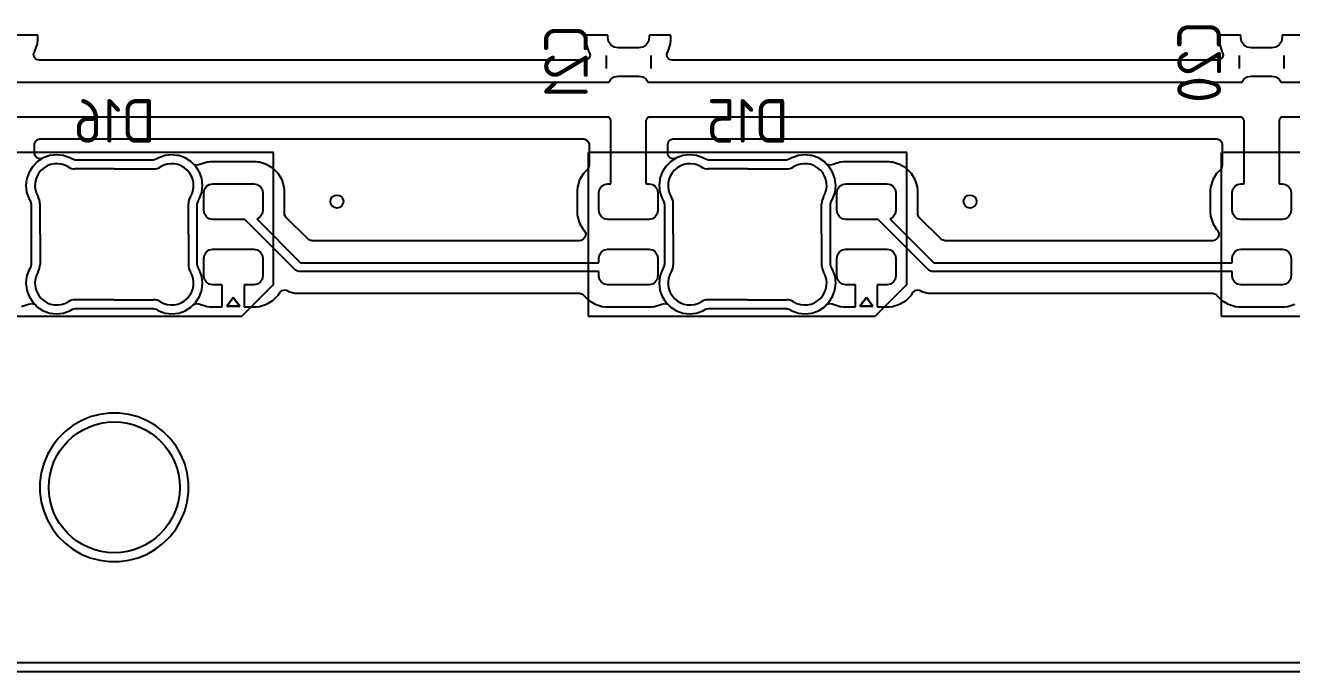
# Model space of a CAD drawing. Header units: millimetres. Extents: x 45 to 545, y -265 to -129.
# Drawn here: x 292.96 to 321.96, y -265.47 to -250.66 of the extents above; entities that cross this region are included whole.
import ezdxf
from ezdxf.enums import TextEntityAlignment as Align

# ---------------------------------------------------------------- set-up
doc = ezdxf.new("R2010")
doc.units = ezdxf.units.MM
for name, color, linetype, true_color in [('B.Cu', 151, 'CONTINUOUS', 0x6fccdb), ('B.Silkscreen', 203, 'CONTINUOUS', 0x8864cb), ('Edge.Cuts', 111, 'CONTINUOUS', 0x81ffbe), ('F.Cu', 241, 'CONTINUOUS', 0xe27299)]:
    doc.layers.add(name, color=color, linetype=linetype, true_color=true_color)
doc.styles.add('KICAD', font='isocp.shx')

msp = doc.modelspace()

# ---------------------------------------------------------------- linework, layer by layer
at = {"layer": 'B.Cu', "linetype": 'CONTINUOUS'}
for p, q in [((293.25, -250.8875), (292.75, -250.8875)), ((293.185453, -251.2513), (293.23968, -251.087652)), ((293.23968, -251.087652), (293.249999, -250.986654)), ((293.249999, -250.986654), (293.25, -250.986641)), ((293.25, -250.986641), (293.25, -250.8875)), ((306.3, -250.8875), (305.800001, -250.8875)), ((305.800001, -250.8875), (305.800001, -250.986654)), ((305.800001, -250.986654), (305.810319, -251.087652)), ((305.810319, -251.087652), (305.864546, -251.2513)), ((306.3, -250.9375), (306.3, -250.8875)), ((306.318079, -251.028387), (306.3, -250.9375)), ((306.369562, -251.105438), (306.318079, -251.028387)), ((306.446613, -251.156921), (306.369562, -251.105438)), ((307.180438, -251.105438), (307.103387, -251.156921)), ((307.231921, -251.028387), (307.180438, -251.105438)), ((307.25, -250.9375), (307.231921, -251.028387)), ((307.75, -250.8875), (307.25, -250.8875)), ((307.25, -250.8875), (307.25, -250.9375)), ((307.685453, -251.2513), (307.73968, -251.087652)), ((307.73968, -251.087652), (307.749999, -250.986654)), ((307.749999, -250.986654), (307.75, -250.986641)), ((307.75, -250.986641), (307.75, -250.8875)), ((320.8, -250.8875), (320.300001, -250.8875)), ((320.300001, -250.8875), (320.300001, -250.986654)), ((320.300001, -250.986654), (320.310319, -251.087652)), ((320.310319, -251.087652), (320.364546, -251.2513)), ((320.8, -250.9375), (320.8, -250.8875)), ((320.818079, -251.028387), (320.8, -250.9375)), ((320.869562, -251.105438), (320.818079, -251.028387)), ((320.946613, -251.156921), (320.869562, -251.105438)), ((321.680438, -251.105438), (321.603387, -251.156921)), ((321.731921, -251.028387), (321.680438, -251.105438)), ((321.75, -250.9375), (321.731921, -251.028387)), ((322.25, -250.8875), (321.75, -250.8875)), ((321.75, -250.8875), (321.75, -250.9375)), ((293.15493, -251.320353), (293.17213, -251.272902)), ((293.164874, -251.389511), (293.15493, -251.320353)), ((293.210629, -251.442315), (293.164874, -251.389511)), ((293.17213, -251.272902), (293.18545, -251.251307)), ((293.18545, -251.251307), (293.185453, -251.2513)), ((305.875389, -251.406958), (305.821748, -251.451728)), ((305.864546, -251.2513), (305.864549, -251.251307)), ((305.864549, -251.251307), (305.87787, -251.272902)), ((305.896311, -251.340294), (305.875389, -251.406958)), ((305.87787, -251.272902), (305.896311, -251.340294)), ((306.5375, -251.175), (306.446613, -251.156921)), ((307.0125, -251.175), (306.5375, -251.175)), ((307.103387, -251.156921), (307.0125, -251.175)), ((307.65493, -251.320353), (307.67213, -251.272902)), ((307.664874, -251.389511), (307.65493, -251.320353)), ((307.710629, -251.442315), (307.664874, -251.389511)), ((307.67213, -251.272902), (307.68545, -251.251307)), ((307.68545, -251.251307), (307.685453, -251.2513)), ((320.375389, -251.406958), (320.321748, -251.451728)), ((320.364546, -251.2513), (320.364549, -251.251307)), ((320.364549, -251.251307), (320.37787, -251.272902)), ((320.396311, -251.340294), (320.375389, -251.406958)), ((320.37787, -251.272902), (320.396311, -251.340294)), ((321.0375, -251.175), (320.946613, -251.156921)), ((321.5125, -251.175), (321.0375, -251.175)), ((321.603387, -251.156921), (321.5125, -251.175)), ((293.277668, -251.462), (293.210629, -251.442315)), ((305.772332, -251.462), (293.277668, -251.462)), ((305.821748, -251.451728), (305.772332, -251.462)), ((307.777668, -251.462), (307.710629, -251.442315)), ((320.272332, -251.462), (307.777668, -251.462)), ((320.321748, -251.451728), (320.272332, -251.462)), ((292.725832, -251.9625), (306.324168, -251.9625)), ((306.324168, -251.9625), (306.369562, -251.894562)), ((306.369562, -251.894562), (306.446613, -251.843079)), ((306.446613, -251.843079), (306.5375, -251.825)), ((306.5375, -251.825), (307.0125, -251.825)), ((307.0125, -251.825), (307.103387, -251.843079)), ((307.103387, -251.843079), (307.180438, -251.894562)), ((307.180438, -251.894562), (307.225832, -251.9625)), ((307.225832, -251.9625), (320.824168, -251.9625)), ((320.824168, -251.9625), (320.869562, -251.894562)), ((320.869562, -251.894562), (320.946613, -251.843079)), ((320.946613, -251.843079), (321.0375, -251.825)), ((321.0375, -251.825), (321.5125, -251.825)), ((321.5125, -251.825), (321.603387, -251.843079)), ((321.603387, -251.843079), (321.680438, -251.894562)), ((321.680438, -251.894562), (321.725832, -251.9625)), ((321.725832, -251.9625), (335.324168, -251.9625)), ((306.324168, -252.7625), (292.725832, -252.7625)), ((306.369562, -252.830438), (306.324168, -252.7625)), ((306.375, -252.834071), (306.369562, -252.830438)), ((306.375, -254.29), (306.375, -252.834071)), ((307.180438, -252.830438), (307.175, -252.834071)), ((307.175, -252.834071), (307.175, -254.29)), ((307.225832, -252.7625), (307.180438, -252.830438)), ((320.824168, -252.7625), (307.225832, -252.7625)), ((320.869562, -252.830438), (320.824168, -252.7625)), ((320.875, -252.834071), (320.869562, -252.830438)), ((320.875, -254.29), (320.875, -252.834071)), ((321.680438, -252.830438), (321.675, -252.834071)), ((321.675, -252.834071), (321.675, -254.29)), ((321.725832, -252.7625), (321.680438, -252.830438)), ((335.324168, -252.7625), (321.725832, -252.7625)), ((293.1755, -253.387), (293.195185, -253.319961)), ((293.1755, -253.599687), (293.1755, -253.387)), ((293.195185, -253.319961), (293.247989, -253.274206)), ((293.247989, -253.274206), (293.2995, -253.263)), ((293.2995, -253.263), (305.7505, -253.263)), ((305.7505, -253.263), (305.817539, -253.282685)), ((305.817539, -253.282685), (305.863294, -253.335489)), ((305.863294, -253.335489), (305.8745, -253.387)), ((305.8745, -253.387), (305.8745, -253.876409)), ((307.6755, -253.387), (307.695185, -253.319961)), ((307.6755, -253.599687), (307.6755, -253.387)), ((307.695185, -253.319961), (307.747989, -253.274206)), ((307.747989, -253.274206), (307.7995, -253.263)), ((307.7995, -253.263), (320.2505, -253.263)), ((320.2505, -253.263), (320.317539, -253.282685)), ((320.317539, -253.282685), (320.363294, -253.335489)), ((320.363294, -253.335489), (320.3745, -253.387)), ((320.3745, -253.387), (320.3745, -253.876409)), ((293.186295, -253.65029), (293.1755, -253.599687)), ((293.231624, -253.70346), (293.186295, -253.65029)), ((293.298503, -253.723683), (293.231624, -253.70346)), ((293.365699, -253.704538), (293.298503, -253.723683)), ((293.374926, -253.698712), (293.365699, -253.704538)), ((293.522267, -253.64644), (293.374926, -253.698712)), ((293.522268, -253.64644), (293.522267, -253.64644)), ((293.677509, -253.627929), (293.522268, -253.64644)), ((293.67751, -253.627929), (293.677509, -253.627929)), ((293.677511, -253.627929), (293.67751, -253.627929)), ((293.833011, -253.644089), (293.677511, -253.627929)), ((293.833014, -253.64409), (293.833011, -253.644089)), ((293.981128, -253.694129), (293.833014, -253.64409)), ((294.041831, -253.731271), (293.981128, -253.694129)), ((294.106549, -253.7495), (294.041831, -253.731271)), ((295.893451, -253.7495), (294.106549, -253.7495)), ((295.958169, -253.731271), (295.893451, -253.7495)), ((296.01887, -253.694129), (295.958169, -253.731271)), ((296.018871, -253.694129), (296.01887, -253.694129)), ((296.166986, -253.644091), (296.018871, -253.694129)), ((296.322487, -253.627931), (296.166986, -253.644091)), ((296.322488, -253.627931), (296.322487, -253.627931)), ((296.322491, -253.627931), (296.322488, -253.627931)), ((296.425984, -253.640271), (296.322491, -253.627931)), ((296.477733, -253.646442), (296.425984, -253.640271)), ((296.625074, -253.698716), (296.477731, -253.646442)), ((296.477731, -253.646442), (296.477733, -253.646442)), ((296.757274, -253.782182), (296.625074, -253.698716)), ((307.686295, -253.65029), (307.6755, -253.599687)), ((307.731624, -253.70346), (307.686295, -253.65029)), ((307.798503, -253.723683), (307.731624, -253.70346)), ((307.865699, -253.704538), (307.798503, -253.723683)), ((307.874926, -253.698712), (307.865699, -253.704538)), ((308.022267, -253.64644), (307.874926, -253.698712)), ((308.022268, -253.64644), (308.022267, -253.64644)), ((308.177509, -253.627929), (308.022268, -253.64644)), ((308.17751, -253.627929), (308.177509, -253.627929)), ((308.177511, -253.627929), (308.17751, -253.627929)), ((308.333011, -253.644089), (308.177511, -253.627929)), ((308.333014, -253.64409), (308.333011, -253.644089)), ((308.481128, -253.694129), (308.333014, -253.64409)), ((308.541831, -253.731271), (308.481128, -253.694129)), ((308.606549, -253.7495), (308.541831, -253.731271)), ((310.393451, -253.7495), (308.606549, -253.7495)), ((310.458169, -253.731271), (310.393451, -253.7495)), ((310.51887, -253.694129), (310.458169, -253.731271)), ((310.518871, -253.694129), (310.51887, -253.694129)), ((310.666986, -253.644091), (310.518871, -253.694129)), ((310.822487, -253.627931), (310.666986, -253.644091)), ((310.822488, -253.627931), (310.822487, -253.627931)), ((310.822491, -253.627931), (310.822488, -253.627931)), ((310.925984, -253.640271), (310.822491, -253.627931)), ((310.977733, -253.646442), (310.925984, -253.640271)), ((311.125074, -253.698716), (310.977731, -253.646442)), ((310.977731, -253.646442), (310.977733, -253.646442)), ((311.257274, -253.782182), (311.125074, -253.698716)), ((296.806565, -253.831473), (296.757274, -253.782182)), ((296.824361, -253.846223), (296.806565, -253.831473)), ((296.890834, -253.867745), (296.824361, -253.846223)), ((296.95839, -253.849913), (296.890834, -253.867745)), ((296.963327, -253.846928), (296.95839, -253.849913)), ((296.963329, -253.846927), (296.963327, -253.846928)), ((297.126894, -253.795959), (296.963329, -253.846927)), ((297.155327, -253.793375), (297.126894, -253.795959)), ((297.197974, -253.7895), (297.155327, -253.793375)), ((298.252026, -253.7895), (297.197974, -253.7895)), ((298.294672, -253.793375), (298.252026, -253.7895)), ((298.323106, -253.795959), (298.294672, -253.793375)), ((298.48667, -253.846927), (298.323104, -253.795959)), ((298.323104, -253.795959), (298.323106, -253.795959)), ((298.486671, -253.846928), (298.486669, -253.846927)), ((298.486669, -253.846927), (298.48667, -253.846927)), ((298.486673, -253.846929), (298.486671, -253.846928)), ((298.633291, -253.935563), (298.486673, -253.846929)), ((298.633294, -253.935565), (298.633291, -253.935563)), ((298.754434, -254.056705), (298.633294, -253.935565)), ((305.838181, -253.96409), (305.745566, -254.056704)), ((305.854815, -253.943448), (305.838181, -253.96409)), ((305.8745, -253.876409), (305.854815, -253.943448)), ((311.306565, -253.831473), (311.257274, -253.782182)), ((311.324361, -253.846223), (311.306565, -253.831473)), ((311.390834, -253.867745), (311.324361, -253.846223)), ((311.45839, -253.849913), (311.390834, -253.867745)), ((311.463327, -253.846928), (311.45839, -253.849913)), ((311.463329, -253.846927), (311.463327, -253.846928)), ((311.626894, -253.795959), (311.463329, -253.846927)), ((311.655327, -253.793375), (311.626894, -253.795959)), ((311.697974, -253.7895), (311.655327, -253.793375)), ((312.752026, -253.7895), (311.697974, -253.7895)), ((312.794672, -253.793375), (312.752026, -253.7895)), ((312.823106, -253.795959), (312.794672, -253.793375)), ((312.98667, -253.846927), (312.823104, -253.795959)), ((312.823104, -253.795959), (312.823106, -253.795959)), ((312.986671, -253.846928), (312.986669, -253.846927)), ((312.986669, -253.846927), (312.98667, -253.846927)), ((312.986673, -253.846929), (312.986671, -253.846928)), ((313.133291, -253.935563), (312.986673, -253.846929)), ((313.133294, -253.935565), (313.133291, -253.935563)), ((313.254434, -254.056705), (313.133294, -253.935565)), ((320.338181, -253.96409), (320.245566, -254.056704)), ((320.354815, -253.943448), (320.338181, -253.96409)), ((320.3745, -253.876409), (320.354815, -253.943448)), ((297.110043, -254.350043), (297.17655, -254.305605)), ((297.17655, -254.305605), (297.255, -254.29)), ((297.255, -254.29), (298.195, -254.29)), ((298.195, -254.29), (298.27345, -254.305605)), ((298.27345, -254.305605), (298.339957, -254.350043)), ((298.754435, -254.056707), (298.754434, -254.056705)), ((298.754437, -254.056709), (298.754435, -254.056707)), ((298.842281, -254.20202), (298.754437, -254.056709)), ((298.843072, -254.203329), (298.842281, -254.20202)), ((298.868556, -254.285111), (298.843072, -254.203329)), ((298.894041, -254.366896), (298.868556, -254.285111)), ((305.656927, -254.203329), (305.605959, -254.366894)), ((305.745565, -254.056705), (305.656927, -254.203329)), ((305.745566, -254.056704), (305.745565, -254.056705)), ((306.160043, -254.350043), (306.22655, -254.305605)), ((306.22655, -254.305605), (306.305, -254.29)), ((306.305, -254.29), (306.375, -254.29)), ((307.175, -254.29), (307.245, -254.29)), ((307.245, -254.29), (307.32345, -254.305605)), ((307.32345, -254.305605), (307.389957, -254.350043)), ((311.610043, -254.350043), (311.67655, -254.305605)), ((311.67655, -254.305605), (311.755, -254.29)), ((311.755, -254.29), (312.695, -254.29)), ((312.695, -254.29), (312.77345, -254.305605)), ((312.77345, -254.305605), (312.839957, -254.350043)), ((313.254435, -254.056707), (313.254434, -254.056705)), ((313.254437, -254.056709), (313.254435, -254.056707)), ((313.342281, -254.20202), (313.254437, -254.056709)), ((313.343072, -254.203329), (313.342281, -254.20202)), ((313.368556, -254.285111), (313.343072, -254.203329)), ((313.394041, -254.366896), (313.368556, -254.285111)), ((320.156927, -254.203329), (320.105959, -254.366894)), ((320.245565, -254.056705), (320.156927, -254.203329)), ((320.245566, -254.056704), (320.245565, -254.056705)), ((320.660043, -254.350043), (320.72655, -254.305605)), ((320.72655, -254.305605), (320.805, -254.29)), ((320.805, -254.29), (320.875, -254.29)), ((321.675, -254.29), (321.745, -254.29)), ((321.745, -254.29), (321.82345, -254.305605)), ((321.82345, -254.305605), (321.889957, -254.350043)), ((297.05, -254.495), (297.065605, -254.41655)), ((297.05, -254.905), (297.05, -254.495)), ((297.065605, -254.41655), (297.110043, -254.350043)), ((298.339957, -254.350043), (298.384395, -254.41655)), ((298.384395, -254.41655), (298.4, -254.495)), ((298.4, -254.495), (298.4, -254.905)), ((298.9005, -254.437974), (298.894041, -254.366896)), ((298.9005, -254.962026), (298.9005, -254.437974)), ((305.605959, -254.366896), (305.5995, -254.437974)), ((305.5995, -254.437974), (305.5995, -254.962026)), ((305.605959, -254.366894), (305.605959, -254.366896)), ((306.1, -254.495), (306.115605, -254.41655)), ((306.1, -254.905), (306.1, -254.495)), ((306.115605, -254.41655), (306.160043, -254.350043)), ((307.389957, -254.350043), (307.434395, -254.41655)), ((307.434395, -254.41655), (307.45, -254.495)), ((307.45, -254.495), (307.45, -254.905)), ((311.55, -254.495), (311.565605, -254.41655)), ((311.55, -254.905), (311.55, -254.495)), ((311.565605, -254.41655), (311.610043, -254.350043)), ((312.839957, -254.350043), (312.884395, -254.41655)), ((312.884395, -254.41655), (312.9, -254.495)), ((312.9, -254.495), (312.9, -254.905)), ((313.4005, -254.437974), (313.394041, -254.366896)), ((313.4005, -254.962026), (313.4005, -254.437974)), ((320.105959, -254.366896), (320.0995, -254.437974)), ((320.0995, -254.437974), (320.0995, -254.962026)), ((320.105959, -254.366894), (320.105959, -254.366896)), ((320.6, -254.495), (320.615605, -254.41655)), ((320.6, -254.905), (320.6, -254.495)), ((320.615605, -254.41655), (320.660043, -254.350043)), ((321.889957, -254.350043), (321.934395, -254.41655)), ((321.934395, -254.41655), (321.95, -254.495)), ((321.95, -254.495), (321.95, -254.905)), ((297.065605, -254.98345), (297.05, -254.905)), ((298.4, -254.905), (298.384395, -254.98345)), ((306.115605, -254.98345), (306.1, -254.905)), ((307.45, -254.905), (307.434395, -254.98345)), ((311.565605, -254.98345), (311.55, -254.905)), ((312.9, -254.905), (312.884395, -254.98345)), ((320.615605, -254.98345), (320.6, -254.905)), ((321.95, -254.905), (321.934395, -254.98345)), ((297.110043, -255.049957), (297.065605, -254.98345)), ((297.17655, -255.094395), (297.110043, -255.049957)), ((297.255, -255.11), (297.17655, -255.094395)), ((297.993578, -255.11), (297.255, -255.11)), ((299.154289, -256.27071), (297.993578, -255.11)), ((298.27345, -255.094395), (298.262912, -255.096491)), ((298.262912, -255.096491), (299.266421, -256.1)), ((298.339957, -255.049957), (298.27345, -255.094395)), ((298.384395, -254.98345), (298.339957, -255.049957)), ((298.900373, -254.964825), (298.900432, -254.96351)), ((298.9005, -254.96483), (298.900373, -254.964825)), ((298.900405, -254.963067), (298.9005, -254.962026)), ((298.900432, -254.96351), (298.900405, -254.963067)), ((298.9005, -254.964836), (298.9005, -254.96483)), ((298.900515, -254.964836), (298.9005, -254.964836)), ((298.902729, -255.000656), (298.900515, -254.964836)), ((298.936214, -255.061979), (298.902729, -255.000656)), ((299.437416, -255.563181), (298.936214, -255.061979)), ((305.5995, -254.962026), (305.60301, -255.000656)), ((305.60301, -255.000656), (305.605959, -255.033105)), ((305.605959, -255.033105), (305.656927, -255.19667)), ((305.656927, -255.19667), (305.656929, -255.196673)), ((305.656929, -255.196673), (305.742355, -255.337985)), ((306.160043, -255.049957), (306.115605, -254.98345)), ((306.22655, -255.094395), (306.160043, -255.049957)), ((306.305, -255.11), (306.22655, -255.094395)), ((307.245, -255.11), (306.305, -255.11)), ((307.32345, -255.094395), (307.245, -255.11)), ((307.389957, -255.049957), (307.32345, -255.094395)), ((307.434395, -254.98345), (307.389957, -255.049957)), ((311.610043, -255.049957), (311.565605, -254.98345)), ((311.67655, -255.094395), (311.610043, -255.049957)), ((311.755, -255.11), (311.67655, -255.094395)), ((312.493578, -255.11), (311.755, -255.11)), ((313.654289, -256.27071), (312.493578, -255.11)), ((312.77345, -255.094395), (312.762912, -255.096491)), ((312.762912, -255.096491), (313.766421, -256.1)), ((312.839957, -255.049957), (312.77345, -255.094395)), ((312.884395, -254.98345), (312.839957, -255.049957)), ((313.400373, -254.964825), (313.400432, -254.96351)), ((313.4005, -254.96483), (313.400373, -254.964825)), ((313.400405, -254.963067), (313.4005, -254.962026)), ((313.400432, -254.96351), (313.400405, -254.963067)), ((313.4005, -254.964836), (313.4005, -254.96483)), ((313.400515, -254.964836), (313.4005, -254.964836)), ((313.402729, -255.000656), (313.400515, -254.964836)), ((313.436214, -255.061979), (313.402729, -255.000656)), ((313.937416, -255.563181), (313.436214, -255.061979)), ((320.0995, -254.962026), (320.10301, -255.000656)), ((320.10301, -255.000656), (320.105959, -255.033105)), ((320.105959, -255.033105), (320.156927, -255.19667)), ((320.156927, -255.19667), (320.156929, -255.196673)), ((320.156929, -255.196673), (320.242355, -255.337985)), ((320.660043, -255.049957), (320.615605, -254.98345)), ((320.72655, -255.094395), (320.660043, -255.049957)), ((320.805, -255.11), (320.72655, -255.094395)), ((321.745, -255.11), (320.805, -255.11)), ((321.82345, -255.094395), (321.745, -255.11)), ((321.889957, -255.049957), (321.82345, -255.094395)), ((321.934395, -254.98345), (321.889957, -255.049957)), ((305.742355, -255.337985), (305.745565, -255.343294)), ((305.745565, -255.343294), (305.76459, -255.362319)), ((305.76459, -255.362319), (305.798075, -255.423642)), ((305.798075, -255.423642), (305.793091, -255.493334)), ((320.242355, -255.337985), (320.245565, -255.343294)), ((320.245565, -255.343294), (320.26459, -255.362319)), ((320.26459, -255.362319), (320.298075, -255.423642)), ((320.298075, -255.423642), (320.293091, -255.493334)), ((299.458058, -255.579815), (299.437416, -255.563181)), ((299.525097, -255.5995), (299.458058, -255.579815)), ((305.651663, -255.5995), (299.525097, -255.5995)), ((305.692438, -255.592604), (305.651663, -255.5995)), ((305.738164, -255.559914), (305.692438, -255.592604)), ((305.740261, -255.562011), (305.738164, -255.559914)), ((305.764592, -255.537679), (305.740261, -255.562011)), ((305.793091, -255.493334), (305.764592, -255.537679)), ((313.958058, -255.579815), (313.937416, -255.563181)), ((314.025097, -255.5995), (313.958058, -255.579815)), ((320.151663, -255.5995), (314.025097, -255.5995)), ((320.192438, -255.592604), (320.151663, -255.5995)), ((320.238164, -255.559914), (320.192438, -255.592604)), ((320.240261, -255.562011), (320.238164, -255.559914)), ((320.264592, -255.537679), (320.240261, -255.562011)), ((320.293091, -255.493334), (320.264592, -255.537679)), ((297.05, -255.995), (297.065605, -255.91655)), ((297.05, -256.405), (297.05, -255.995)), ((297.065605, -255.91655), (297.110043, -255.850043)), ((297.110043, -255.850043), (297.17655, -255.805605)), ((297.17655, -255.805605), (297.255, -255.79)), ((297.255, -255.79), (298.195, -255.79)), ((298.195, -255.79), (298.27345, -255.805605)), ((298.27345, -255.805605), (298.339957, -255.850043)), ((298.339957, -255.850043), (298.384395, -255.91655)), ((298.384395, -255.91655), (298.4, -255.995)), ((298.4, -255.995), (298.4, -256.405)), ((306.1, -255.995), (306.115605, -255.91655)), ((306.1, -256.1), (306.1, -255.995)), ((306.115605, -255.91655), (306.160043, -255.850043)), ((306.160043, -255.850043), (306.22655, -255.805605)), ((306.22655, -255.805605), (306.305, -255.79)), ((306.305, -255.79), (307.245, -255.79)), ((307.245, -255.79), (307.32345, -255.805605)), ((307.32345, -255.805605), (307.389957, -255.850043)), ((307.389957, -255.850043), (307.434395, -255.91655)), ((307.434395, -255.91655), (307.45, -255.995)), ((307.45, -255.995), (307.45, -256.405)), ((311.55, -255.995), (311.565605, -255.91655)), ((311.55, -256.405), (311.55, -255.995)), ((311.565605, -255.91655), (311.610043, -255.850043)), ((311.610043, -255.850043), (311.67655, -255.805605)), ((311.67655, -255.805605), (311.755, -255.79)), ((311.755, -255.79), (312.695, -255.79)), ((312.695, -255.79), (312.77345, -255.805605)), ((312.77345, -255.805605), (312.839957, -255.850043)), ((312.839957, -255.850043), (312.884395, -255.91655)), ((312.884395, -255.91655), (312.9, -255.995)), ((312.9, -255.995), (312.9, -256.405)), ((320.6, -255.995), (320.615605, -255.91655)), ((320.6, -256.1), (320.6, -255.995)), ((320.615605, -255.91655), (320.660043, -255.850043)), ((320.660043, -255.850043), (320.72655, -255.805605)), ((320.72655, -255.805605), (320.805, -255.79)), ((320.805, -255.79), (321.745, -255.79)), ((321.745, -255.79), (321.82345, -255.805605)), ((321.82345, -255.805605), (321.889957, -255.850043)), ((321.889957, -255.850043), (321.934395, -255.91655)), ((321.934395, -255.91655), (321.95, -255.995)), ((321.95, -255.995), (321.95, -256.405)), ((299.169442, -256.283147), (299.154289, -256.27071)), ((299.18, -256.28752), (299.169442, -256.283147)), ((299.205491, -256.298079), (299.18, -256.28752)), ((299.225, -256.3), (299.205491, -256.298079)), ((306.1, -256.3), (299.225, -256.3)), ((299.266421, -256.1), (306.1, -256.1)), ((306.1, -256.405), (306.1, -256.3)), ((313.669442, -256.283147), (313.654289, -256.27071)), ((313.68, -256.28752), (313.669442, -256.283147)), ((313.705491, -256.298079), (313.68, -256.28752)), ((313.725, -256.3), (313.705491, -256.298079)), ((320.6, -256.3), (313.725, -256.3)), ((313.766421, -256.1), (320.6, -256.1)), ((320.6, -256.405), (320.6, -256.3)), ((297.065605, -256.48345), (297.05, -256.405)), ((297.110043, -256.549957), (297.065605, -256.48345)), ((297.17655, -256.594395), (297.110043, -256.549957)), ((297.255, -256.61), (297.17655, -256.594395)), ((297.475, -256.61), (297.255, -256.61)), ((297.475, -257.11), (297.475, -256.61)), ((298.195, -256.61), (297.975, -256.61)), ((297.975, -256.61), (297.975, -257.11)), ((298.27345, -256.594395), (298.195, -256.61)), ((298.339957, -256.549957), (298.27345, -256.594395)), ((298.384395, -256.48345), (298.339957, -256.549957)), ((298.4, -256.405), (298.384395, -256.48345)), ((306.115605, -256.48345), (306.1, -256.405)), ((306.160043, -256.549957), (306.115605, -256.48345)), ((306.22655, -256.594395), (306.160043, -256.549957)), ((306.305, -256.61), (306.22655, -256.594395)), ((307.245, -256.61), (306.305, -256.61)), ((307.32345, -256.594395), (307.245, -256.61)), ((307.389957, -256.549957), (307.32345, -256.594395)), ((307.434395, -256.48345), (307.389957, -256.549957)), ((307.45, -256.405), (307.434395, -256.48345)), ((311.565605, -256.48345), (311.55, -256.405)), ((311.610043, -256.549957), (311.565605, -256.48345)), ((311.67655, -256.594395), (311.610043, -256.549957)), ((311.755, -256.61), (311.67655, -256.594395)), ((311.975, -256.61), (311.755, -256.61)), ((311.975, -257.11), (311.975, -256.61)), ((312.695, -256.61), (312.475, -256.61)), ((312.475, -256.61), (312.475, -257.11)), ((312.77345, -256.594395), (312.695, -256.61)), ((312.839957, -256.549957), (312.77345, -256.594395)), ((312.884395, -256.48345), (312.839957, -256.549957)), ((312.9, -256.405), (312.884395, -256.48345)), ((320.615605, -256.48345), (320.6, -256.405)), ((320.660043, -256.549957), (320.615605, -256.48345)), ((320.72655, -256.594395), (320.660043, -256.549957)), ((320.805, -256.61), (320.72655, -256.594395)), ((321.745, -256.61), (320.805, -256.61)), ((321.82345, -256.594395), (321.745, -256.61)), ((321.889957, -256.549957), (321.82345, -256.594395)), ((321.934395, -256.48345), (321.889957, -256.549957)), ((321.95, -256.405), (321.934395, -256.48345)), ((298.632983, -256.964037), (298.754037, -256.842983)), ((298.754037, -256.842983), (298.790423, -256.782794)), ((298.790423, -256.782794), (298.841951, -256.735607)), ((298.841951, -256.735607), (298.91081, -256.723768)), ((298.91081, -256.723768), (298.95854, -256.739557)), ((298.95854, -256.739557), (298.993216, -256.759577)), ((298.993216, -256.759577), (299.105019, -256.789534)), ((299.105019, -256.789534), (299.145942, -256.8005)), ((299.145942, -256.8005), (299.145943, -256.8005)), ((299.145943, -256.8005), (305.651663, -256.8005)), ((305.651663, -256.8005), (305.718702, -256.820185)), ((305.718702, -256.820185), (305.739301, -256.838945)), ((305.739301, -256.838945), (305.74026, -256.837987)), ((305.74026, -256.837987), (305.745561, -256.843288)), ((305.745561, -256.843288), (305.745563, -256.843291)), ((305.745563, -256.843291), (305.866709, -256.964437)), ((313.132983, -256.964037), (313.254037, -256.842983)), ((313.254037, -256.842983), (313.290423, -256.782794)), ((313.290423, -256.782794), (313.341951, -256.735607)), ((313.341951, -256.735607), (313.41081, -256.723768)), ((313.41081, -256.723768), (313.45854, -256.739557)), ((313.45854, -256.739557), (313.493216, -256.759577)), ((313.493216, -256.759577), (313.605019, -256.789534)), ((313.605019, -256.789534), (313.645942, -256.8005)), ((313.645942, -256.8005), (313.645943, -256.8005)), ((313.645943, -256.8005), (320.151663, -256.8005)), ((320.151663, -256.8005), (320.218702, -256.820185)), ((320.218702, -256.820185), (320.239301, -256.838945)), ((320.239301, -256.838945), (320.24026, -256.837987)), ((320.24026, -256.837987), (320.245561, -256.843288)), ((320.245561, -256.843288), (320.245563, -256.843291)), ((320.245563, -256.843291), (320.366709, -256.964437)), ((292.873104, -257.104041), (293.036673, -257.053071)), ((293.036673, -257.053071), (293.041603, -257.05009)), ((293.041603, -257.05009), (293.109155, -257.032254)), ((293.109155, -257.032254), (293.17563, -257.05377)), ((293.17563, -257.05377), (293.193434, -257.068526)), ((293.193434, -257.068526), (293.242725, -257.117817)), ((293.242725, -257.117817), (293.242727, -257.117818)), ((293.242727, -257.117818), (293.242729, -257.11782)), ((293.242729, -257.11782), (293.374926, -257.201284)), ((293.374926, -257.201284), (293.522269, -257.253558)), ((293.833012, -257.255909), (293.981128, -257.205871)), ((293.981128, -257.205871), (294.041828, -257.168728)), ((294.041828, -257.168728), (294.106548, -257.1505)), ((294.106548, -257.1505), (294.139522, -257.150501)), ((294.139522, -257.150501), (294.139524, -257.1505)), ((294.139524, -257.1505), (294.960118, -257.1505)), ((294.960118, -257.1505), (295.860473, -257.1505)), ((295.860473, -257.1505), (295.893452, -257.1505)), ((295.893452, -257.1505), (295.958172, -257.16873)), ((295.958172, -257.16873), (296.011373, -257.201283)), ((296.011373, -257.201283), (296.018872, -257.205871)), ((296.018872, -257.205871), (296.166988, -257.255909)), ((296.477731, -257.253558), (296.625074, -257.201284)), ((296.625074, -257.201284), (296.757271, -257.11782)), ((296.757271, -257.11782), (296.806929, -257.068162)), ((296.806929, -257.068162), (296.868252, -257.034676)), ((296.868252, -257.034676), (296.937943, -257.03966)), ((296.937943, -257.03966), (296.958762, -257.049726)), ((296.958762, -257.049726), (296.963535, -257.052611)), ((296.963535, -257.052611), (296.963536, -257.052612)), ((296.963536, -257.052612), (297.126986, -257.103544)), ((297.126986, -257.103544), (297.126984, -257.103544)), ((297.126984, -257.103544), (297.198023, -257.11)), ((297.198023, -257.11), (297.475, -257.11)), ((297.975, -257.11), (298.251977, -257.11)), ((298.251977, -257.11), (298.323014, -257.103544)), ((298.323014, -257.103544), (298.486463, -257.052612)), ((298.486463, -257.052612), (298.632983, -256.964037)), ((305.866709, -256.964437), (306.013327, -257.053071)), ((306.013327, -257.053071), (306.01333, -257.053072)), ((306.01333, -257.053072), (306.013329, -257.053072)), ((306.013329, -257.053072), (306.061756, -257.068162)), ((306.061756, -257.068162), (306.176896, -257.104041)), ((306.176896, -257.104041), (306.247974, -257.1105)), ((306.247974, -257.1105), (306.247977, -257.1105)), ((306.247977, -257.1105), (307.302023, -257.1105)), ((307.302023, -257.1105), (307.302026, -257.1105)), ((307.302026, -257.1105), (307.373104, -257.104041)), ((307.373104, -257.104041), (307.536673, -257.053071)), ((307.536673, -257.053071), (307.541603, -257.05009)), ((307.541603, -257.05009), (307.609155, -257.032254)), ((307.609155, -257.032254), (307.67563, -257.05377)), ((307.67563, -257.05377), (307.693434, -257.068526)), ((307.693434, -257.068526), (307.742725, -257.117817)), ((307.742725, -257.117817), (307.742727, -257.117818)), ((307.742727, -257.117818), (307.742729, -257.11782)), ((307.742729, -257.11782), (307.874926, -257.201284)), ((307.874926, -257.201284), (308.022269, -257.253558)), ((308.333012, -257.255909), (308.481128, -257.205871)), ((308.481128, -257.205871), (308.541828, -257.168728)), ((308.541828, -257.168728), (308.606548, -257.1505)), ((308.606548, -257.1505), (308.639522, -257.150501)), ((308.639522, -257.150501), (308.639524, -257.1505)), ((308.639524, -257.1505), (309.460118, -257.1505)), ((309.460118, -257.1505), (310.360473, -257.1505)), ((310.360473, -257.1505), (310.393452, -257.1505)), ((310.393452, -257.1505), (310.458172, -257.16873)), ((310.458172, -257.16873), (310.511373, -257.201283)), ((310.511373, -257.201283), (310.518872, -257.205871)), ((310.518872, -257.205871), (310.666988, -257.255909)), ((310.977731, -257.253558), (311.125074, -257.201284)), ((311.125074, -257.201284), (311.257271, -257.11782)), ((311.257271, -257.11782), (311.306929, -257.068162)), ((311.306929, -257.068162), (311.368252, -257.034676)), ((311.368252, -257.034676), (311.437943, -257.03966)), ((311.437943, -257.03966), (311.458762, -257.049726)), ((311.458762, -257.049726), (311.463535, -257.052611)), ((311.463535, -257.052611), (311.463536, -257.052612)), ((311.463536, -257.052612), (311.626986, -257.103544)), ((311.626986, -257.103544), (311.626984, -257.103544)), ((311.626984, -257.103544), (311.698023, -257.11)), ((311.698023, -257.11), (311.975, -257.11)), ((312.475, -257.11), (312.751977, -257.11)), ((312.751977, -257.11), (312.823014, -257.103544)), ((312.823014, -257.103544), (312.986463, -257.052612)), ((312.986463, -257.052612), (313.132983, -256.964037)), ((320.366709, -256.964437), (320.513327, -257.053071)), ((320.513327, -257.053071), (320.51333, -257.053072)), ((320.51333, -257.053072), (320.513329, -257.053072)), ((320.513329, -257.053072), (320.561756, -257.068162)), ((320.561756, -257.068162), (320.676896, -257.104041)), ((320.676896, -257.104041), (320.747974, -257.1105)), ((320.747974, -257.1105), (320.747977, -257.1105)), ((320.747977, -257.1105), (321.802023, -257.1105)), ((321.802023, -257.1105), (321.802026, -257.1105)), ((321.802026, -257.1105), (321.873104, -257.104041)), ((321.873104, -257.104041), (322.036673, -257.053071)), ((293.522269, -257.253558), (293.677509, -257.272069)), ((293.677509, -257.272069), (293.833012, -257.255909)), ((296.166988, -257.255909), (296.322491, -257.272069)), ((296.322491, -257.272069), (296.477731, -257.253558)), ((308.022269, -257.253558), (308.177509, -257.272069)), ((308.177509, -257.272069), (308.333012, -257.255909)), ((310.666988, -257.255909), (310.822491, -257.272069)), ((310.822491, -257.272069), (310.977731, -257.253558)), ((294.888533, -259.549501), (294.667547, -259.578594)), ((294.888537, -259.5495), (294.888533, -259.549501)), ((294.888543, -259.5495), (294.888537, -259.5495)), ((295.111457, -259.5495), (294.888543, -259.5495)), ((295.111463, -259.5495), (295.111457, -259.5495)), ((295.111466, -259.549501), (295.111463, -259.5495)), ((295.332452, -259.578594), (295.111466, -259.549501)), ((294.053217, -259.833058), (293.876377, -259.968751)), ((294.053226, -259.833052), (294.053217, -259.833058)), ((294.246273, -259.721595), (294.053226, -259.833052)), ((294.246277, -259.721593), (294.246273, -259.721595)), ((294.452209, -259.636293), (294.246277, -259.721593)), ((294.452219, -259.63629), (294.452209, -259.636293)), ((294.667537, -259.578596), (294.452219, -259.63629)), ((294.66754, -259.578595), (294.667537, -259.578596)), ((294.667547, -259.578594), (294.66754, -259.578595)), ((295.332457, -259.578595), (295.332452, -259.578594)), ((295.332463, -259.578596), (295.332457, -259.578595)), ((295.547781, -259.63629), (295.332463, -259.578596)), ((295.547783, -259.636291), (295.547781, -259.63629)), ((295.54779, -259.636293), (295.547783, -259.636291)), ((295.753722, -259.721593), (295.54779, -259.636293)), ((295.753726, -259.721595), (295.753722, -259.721593)), ((295.946774, -259.833052), (295.753726, -259.721595)), ((295.94678, -259.833057), (295.946774, -259.833052)), ((295.946782, -259.833058), (295.94678, -259.833057)), ((296.123622, -259.968751), (295.946782, -259.833058)), ((293.718751, -260.126377), (293.583058, -260.303217)), ((293.718757, -260.12637), (293.718751, -260.126377)), ((293.87637, -259.968757), (293.718757, -260.12637)), ((293.876377, -259.968751), (293.87637, -259.968757)), ((296.123629, -259.968757), (296.123622, -259.968751)), ((296.281242, -260.12637), (296.123629, -259.968757)), ((296.281247, -260.126376), (296.281242, -260.12637)), ((296.416948, -260.303226), (296.281247, -260.126376)), ((293.583052, -260.303226), (293.471595, -260.496273)), ((293.583058, -260.303217), (293.583052, -260.303226)), ((296.528405, -260.496274), (296.416948, -260.303226)), ((293.38629, -260.702219), (293.328597, -260.917534)), ((293.386293, -260.702209), (293.38629, -260.702219)), ((293.471593, -260.496277), (293.386293, -260.702209)), ((293.471595, -260.496273), (293.471593, -260.496277)), ((296.61371, -260.702219), (296.528405, -260.496274)), ((296.671404, -260.917537), (296.61371, -260.702219)), ((293.328594, -260.917547), (293.299501, -261.138533)), ((293.328597, -260.917534), (293.328594, -260.917547)), ((296.7005, -261.138543), (296.671404, -260.917537)), ((293.299501, -261.138533), (293.2995, -261.138549)), ((293.2995, -261.138549), (293.2995, -261.36145)), ((296.7005, -261.138549), (296.7005, -261.138543)), ((296.7005, -261.361457), (296.7005, -261.138549)), ((293.2995, -261.36145), (293.299501, -261.361466)), ((293.299501, -261.361466), (293.328594, -261.582452)), ((296.671404, -261.582463), (296.7005, -261.361457)), ((293.328594, -261.582452), (293.328595, -261.582457)), ((293.328595, -261.582457), (293.328596, -261.582463)), ((293.328596, -261.582463), (293.328597, -261.582465)), ((293.328597, -261.582465), (293.38629, -261.79778)), ((293.38629, -261.79778), (293.386293, -261.79779)), ((293.386293, -261.79779), (293.440637, -261.928987)), ((296.528405, -262.003726), (296.61371, -261.797781)), ((296.61371, -261.797781), (296.671404, -261.582463)), ((293.440637, -261.928987), (293.471595, -262.003726)), ((293.471595, -262.003726), (293.583052, -262.196774)), ((296.416948, -262.196774), (296.528405, -262.003726)), ((293.583052, -262.196774), (293.583057, -262.19678)), ((293.583057, -262.19678), (293.583058, -262.196782)), ((293.583058, -262.196782), (293.718751, -262.373622)), ((293.718751, -262.373622), (293.718757, -262.373629)), ((293.718757, -262.373629), (293.87637, -262.531242)), ((296.123624, -262.531247), (296.281247, -262.373624)), ((296.281247, -262.373624), (296.416948, -262.196774)), ((293.87637, -262.531242), (293.876376, -262.531247)), ((293.876376, -262.531247), (294.053226, -262.666948)), ((294.053226, -262.666948), (294.246274, -262.778405)), ((295.753726, -262.778405), (295.946774, -262.666948)), ((295.946774, -262.666948), (296.123624, -262.531247)), ((294.246274, -262.778405), (294.452219, -262.86371)), ((294.452219, -262.86371), (294.667537, -262.921404)), ((294.667537, -262.921404), (294.888543, -262.9505)), ((294.888543, -262.9505), (294.88855, -262.9505)), ((294.88855, -262.9505), (295.11145, -262.9505)), ((295.11145, -262.9505), (295.111457, -262.9505)), ((295.111457, -262.9505), (295.332463, -262.921404)), ((295.332463, -262.921404), (295.547781, -262.86371)), ((295.547781, -262.86371), (295.753726, -262.778405)), ((541.996519, -265.2745), (48.003481, -265.2745))]:
    msp.add_line(p, q, dxfattribs=at)
at = {"layer": 'B.Cu'}
for centre in [(300.099999, -254.7), (314.599999, -254.7)]:
    msp.add_circle(centre, 0.15, dxfattribs=at)
at = {"layer": 'B.Silkscreen', "linetype": 'CONTINUOUS'}
for p, q in [((306.265, -251.353733), (306.265, -251.646267)), ((307.285, -251.353733), (307.285, -251.646267)), ((320.765, -251.353733), (320.765, -251.646267)), ((321.785, -251.353733), (321.785, -251.646267)), ((298.65, -253.575), (291.35, -253.575)), ((298.65, -256.6), (298.65, -253.575)), ((305.85, -253.575), (305.85, -257.325)), ((313.15, -253.575), (305.85, -253.575)), ((313.15, -256.6), (313.15, -253.575)), ((320.35, -253.575), (320.35, -257.325)), ((327.65, -253.575), (320.35, -253.575)), ((298.65, -256.6), (297.925, -257.325)), ((313.15, -256.6), (312.425, -257.325)), ((297.725, -256.9), (297.575, -257.1)), ((297.575, -257.1), (297.725, -256.9)), ((297.875, -257.1), (297.725, -256.9)), ((297.725, -256.9), (297.875, -257.1)), ((312.225, -256.9), (312.075, -257.1)), ((312.075, -257.1), (312.225, -256.9)), ((312.375, -257.1), (312.225, -256.9)), ((312.225, -256.9), (312.375, -257.1)), ((297.575, -257.1), (297.875, -257.1)), ((297.875, -257.1), (297.575, -257.1)), ((312.075, -257.1), (312.375, -257.1)), ((312.375, -257.1), (312.075, -257.1)), ((291.35, -257.325), (297.925, -257.325)), ((305.85, -257.325), (312.425, -257.325)), ((320.35, -257.325), (326.925, -257.325))]:
    msp.add_line(p, q, dxfattribs=at)
at = {"layer": 'Edge.Cuts', "linetype": 'CONTINUOUS'}
for p, q in [((295, -253.95), (294.099647, -253.95)), ((295, -253.95), (295.900353, -253.95)), ((309.5, -253.95), (308.599647, -253.95)), ((309.5, -253.95), (310.400353, -253.95)), ((293.3, -255.45), (293.3, -254.749647)), ((296.7, -255.45), (296.7, -254.749647)), ((307.8, -255.45), (307.8, -254.749647)), ((311.2, -255.45), (311.2, -254.749647)), ((293.3, -255.45), (293.3, -256.150353)), ((296.7, -255.45), (296.7, -256.150353)), ((307.8, -255.45), (307.8, -256.150353)), ((311.2, -255.45), (311.2, -256.150353)), ((295, -256.95), (294.099647, -256.95)), ((295, -256.95), (295.900353, -256.95)), ((309.5, -256.95), (308.599647, -256.95)), ((309.5, -256.95), (310.400353, -256.95)), ((542, -265.475), (48, -265.475))]:
    msp.add_line(p, q, dxfattribs=at)
at = {"layer": 'Edge.Cuts'}
msp.add_circle((295, -261.25), 1.5, dxfattribs=at)
for centre, radius, start, end in [((293.68284, -254.33284), 0.499999, -301.4001015, -148.5998985), ((294.09965, -253.64998), 0.30002, -121.3982783, -90.0005729), ((295.900356, -253.650008), 0.299992, -90.000573, -58.5999137), ((296.317158, -254.332842), 0.5, -31.3997865, 121.3997865), ((308.18284, -254.33284), 0.499999, -301.4001015, -148.5998985), ((308.59965, -253.64998), 0.30002, -121.3982783, -90.0005729), ((310.400356, -253.650008), 0.299992, -90.000573, -58.5999137), ((310.817158, -254.332842), 0.5, -31.3997865, 121.3997865), ((293, -254.7496), 0.299976, -0.0089763, 31.3921169), ((296.999992, -254.749644), 0.299992, -211.4000863, -179.999427), ((307.5, -254.7496), 0.299976, -0.0089763, 31.3921169), ((311.499992, -254.749644), 0.299992, -211.4000863, -179.999427), ((293.68284, -256.56716), 0.499999, -211.4001015, -58.5998985), ((293.00032, -256.15044), 0.29968, -31.4174572, 0.0166335), ((296.317158, -256.567158), 0.5, -121.3997865, 31.3997865), ((296.999992, -256.150356), 0.299992, -180.000573, -148.5999137), ((308.18284, -256.56716), 0.499999, -211.4001015, -58.5998985), ((307.50032, -256.15044), 0.29968, -31.4174572, 0.0166335), ((310.817158, -256.567158), 0.5, -121.3997865, 31.3997865), ((311.499992, -256.150356), 0.299992, -180.000573, -148.5999137), ((294.0996, -257.25), 0.299976, 89.9910237, 121.3921169), ((295.900356, -257.249992), 0.299992, 58.5999137, 90.000573), ((308.5996, -257.25), 0.299976, 89.9910237, 121.3921169), ((310.400356, -257.249992), 0.299992, 58.5999137, 90.000573)]:
    msp.add_arc(centre, radius, start, end, dxfattribs=at)
at = {"layer": 'F.Cu', "linetype": 'CONTINUOUS'}
for p, q in [((293.374926, -253.698712), (293.242723, -253.78218)), ((293.522267, -253.64644), (293.374926, -253.698712)), ((293.522268, -253.64644), (293.522267, -253.64644)), ((293.677509, -253.627929), (293.522268, -253.64644)), ((293.67751, -253.627929), (293.677509, -253.627929)), ((293.677511, -253.627929), (293.67751, -253.627929)), ((293.833011, -253.644089), (293.677511, -253.627929)), ((293.833014, -253.64409), (293.833011, -253.644089)), ((293.981128, -253.694129), (293.833014, -253.64409)), ((294.041831, -253.731271), (293.981128, -253.694129)), ((294.106549, -253.7495), (294.041831, -253.731271)), ((295.893451, -253.7495), (294.106549, -253.7495)), ((295.958169, -253.731271), (295.893451, -253.7495)), ((296.01887, -253.694129), (295.958169, -253.731271)), ((296.018871, -253.694129), (296.01887, -253.694129)), ((296.166986, -253.644091), (296.018871, -253.694129)), ((296.322487, -253.627931), (296.166986, -253.644091)), ((296.322488, -253.627931), (296.322487, -253.627931)), ((296.322491, -253.627931), (296.322488, -253.627931)), ((296.425984, -253.640271), (296.322491, -253.627931)), ((296.477733, -253.646442), (296.425984, -253.640271)), ((296.625074, -253.698716), (296.477731, -253.646442)), ((296.477731, -253.646442), (296.477733, -253.646442)), ((296.757274, -253.782182), (296.625074, -253.698716)), ((307.874926, -253.698712), (307.742723, -253.78218)), ((308.022267, -253.64644), (307.874926, -253.698712)), ((308.022268, -253.64644), (308.022267, -253.64644)), ((308.177509, -253.627929), (308.022268, -253.64644)), ((308.17751, -253.627929), (308.177509, -253.627929)), ((308.177511, -253.627929), (308.17751, -253.627929)), ((308.333011, -253.644089), (308.177511, -253.627929)), ((308.333014, -253.64409), (308.333011, -253.644089)), ((308.481128, -253.694129), (308.333014, -253.64409)), ((308.541831, -253.731271), (308.481128, -253.694129)), ((308.606549, -253.7495), (308.541831, -253.731271)), ((310.393451, -253.7495), (308.606549, -253.7495)), ((310.458169, -253.731271), (310.393451, -253.7495)), ((310.51887, -253.694129), (310.458169, -253.731271)), ((310.518871, -253.694129), (310.51887, -253.694129)), ((310.666986, -253.644091), (310.518871, -253.694129)), ((310.822487, -253.627931), (310.666986, -253.644091)), ((310.822488, -253.627931), (310.822487, -253.627931)), ((310.822491, -253.627931), (310.822488, -253.627931)), ((310.925984, -253.640271), (310.822491, -253.627931)), ((310.977733, -253.646442), (310.925984, -253.640271)), ((311.125074, -253.698716), (310.977731, -253.646442)), ((310.977731, -253.646442), (310.977733, -253.646442)), ((311.257274, -253.782182), (311.125074, -253.698716)), ((293.048712, -254.024926), (293.004145, -254.150549)), ((293.13218, -253.892723), (293.048712, -254.024926)), ((293.242723, -253.78218), (293.13218, -253.892723)), ((296.867817, -253.892725), (296.757274, -253.782182)), ((296.867818, -253.892727), (296.867817, -253.892725)), ((296.86782, -253.892729), (296.867818, -253.892727)), ((296.951284, -254.024926), (296.86782, -253.892729)), ((297.003558, -254.172269), (296.951284, -254.024926)), ((307.548712, -254.024926), (307.504145, -254.150549)), ((307.63218, -253.892723), (307.548712, -254.024926)), ((307.742723, -253.78218), (307.63218, -253.892723)), ((311.367817, -253.892725), (311.257274, -253.782182)), ((311.367818, -253.892727), (311.367817, -253.892725)), ((311.36782, -253.892729), (311.367818, -253.892727)), ((311.451284, -254.024926), (311.36782, -253.892729)), ((311.503558, -254.172269), (311.451284, -254.024926)), ((292.992893, -254.20202), (292.977929, -254.327511)), ((292.977929, -254.327511), (292.994089, -254.483011)), ((292.99644, -254.172268), (292.992893, -254.20202)), ((293.004145, -254.150549), (292.99644, -254.172268)), ((297.022069, -254.327509), (297.003558, -254.172269)), ((297.005909, -254.483012), (297.022069, -254.327511)), ((297.022069, -254.327511), (297.022069, -254.327509)), ((307.492893, -254.20202), (307.477929, -254.327511)), ((307.477929, -254.327511), (307.494089, -254.483011)), ((307.49644, -254.172268), (307.492893, -254.20202)), ((307.504145, -254.150549), (307.49644, -254.172268)), ((311.522069, -254.327509), (311.503558, -254.172269)), ((311.505909, -254.483012), (311.522069, -254.327511)), ((311.522069, -254.327511), (311.522069, -254.327509)), ((292.994089, -254.483011), (292.99409, -254.483014)), ((292.99409, -254.483014), (293.044129, -254.631129)), ((296.955871, -254.631128), (297.005909, -254.483012)), ((307.494089, -254.483011), (307.49409, -254.483014)), ((307.49409, -254.483014), (307.544129, -254.631129)), ((311.455871, -254.631128), (311.505909, -254.483012)), ((293.044129, -254.631129), (293.08127, -254.691829)), ((293.08127, -254.691829), (293.099499, -254.756548)), ((293.099499, -254.756548), (293.099499, -254.803952)), ((293.099499, -254.803952), (293.0995, -254.803961)), ((293.0995, -254.803961), (293.0995, -256.098276)), ((296.9005, -254.756546), (296.91873, -254.691826)), ((296.9005, -256.143451), (296.9005, -254.756546)), ((296.91873, -254.691826), (296.955871, -254.631128)), ((307.544129, -254.631129), (307.58127, -254.691829)), ((307.58127, -254.691829), (307.599499, -254.756548)), ((307.599499, -254.756548), (307.599499, -254.803952)), ((307.599499, -254.803952), (307.5995, -254.803961)), ((307.5995, -254.803961), (307.5995, -256.098276)), ((311.4005, -254.756546), (311.41873, -254.691826)), ((311.4005, -256.143451), (311.4005, -254.756546)), ((311.41873, -254.691826), (311.455871, -254.631128)), ((293.044128, -256.268874), (292.994091, -256.416986)), ((293.044131, -256.268867), (293.044128, -256.268874)), ((293.081268, -256.208175), (293.044131, -256.268867)), ((293.099497, -256.14342), (293.081268, -256.208175)), ((293.0995, -256.098276), (293.099484, -256.098439)), ((293.099484, -256.098439), (293.099497, -256.14342)), ((296.918729, -256.20817), (296.9005, -256.143451)), ((296.955871, -256.268872), (296.918729, -256.20817)), ((297.005909, -256.416988), (296.955871, -256.268872)), ((307.544128, -256.268874), (307.494091, -256.416986)), ((307.544131, -256.268867), (307.544128, -256.268874)), ((307.581268, -256.208175), (307.544131, -256.268867)), ((307.599497, -256.14342), (307.581268, -256.208175)), ((307.5995, -256.098276), (307.599484, -256.098439)), ((307.599484, -256.098439), (307.599497, -256.14342)), ((311.418729, -256.20817), (311.4005, -256.143451)), ((311.455871, -256.268872), (311.418729, -256.20817)), ((311.505909, -256.416988), (311.455871, -256.268872)), ((292.985116, -256.503356), (292.977931, -256.572491)), ((292.977931, -256.572491), (292.996442, -256.727731)), ((292.994091, -256.416986), (292.985116, -256.503356)), ((297.003558, -256.727731), (297.022069, -256.572491)), ((297.022069, -256.572491), (297.005909, -256.416988)), ((307.485116, -256.503356), (307.477931, -256.572491)), ((307.477931, -256.572491), (307.496442, -256.727731)), ((307.494091, -256.416986), (307.485116, -256.503356)), ((311.503558, -256.727731), (311.522069, -256.572491)), ((311.522069, -256.572491), (311.505909, -256.416988)), ((292.996442, -256.727731), (293.035057, -256.836575)), ((293.035057, -256.836575), (293.048716, -256.875073)), ((293.048716, -256.875073), (293.048716, -256.875075)), ((293.048716, -256.875075), (293.132182, -257.007274)), ((296.86782, -257.007271), (296.951284, -256.875074)), ((296.951284, -256.875074), (297.003558, -256.727731)), ((307.496442, -256.727731), (307.535057, -256.836575)), ((307.535057, -256.836575), (307.548716, -256.875073)), ((307.548716, -256.875073), (307.548716, -256.875075)), ((307.548716, -256.875075), (307.632182, -257.007274)), ((311.36782, -257.007271), (311.451284, -256.875074)), ((311.451284, -256.875074), (311.503558, -256.727731)), ((293.132182, -257.007274), (293.242725, -257.117817)), ((293.242725, -257.117817), (293.242727, -257.117818)), ((293.242727, -257.117818), (293.242729, -257.11782)), ((293.242729, -257.11782), (293.374926, -257.201284)), ((293.374926, -257.201284), (293.522269, -257.253558)), ((293.833012, -257.255909), (293.981128, -257.205871)), ((293.981128, -257.205871), (294.041828, -257.168728)), ((294.041828, -257.168728), (294.106548, -257.1505)), ((294.106548, -257.1505), (294.139522, -257.150501)), ((294.139522, -257.150501), (294.139524, -257.1505)), ((294.139524, -257.1505), (294.960118, -257.1505)), ((294.960118, -257.1505), (295.860473, -257.1505)), ((295.860473, -257.1505), (295.893452, -257.1505)), ((295.893452, -257.1505), (295.958172, -257.16873)), ((295.958172, -257.16873), (296.011373, -257.201283)), ((296.011373, -257.201283), (296.018872, -257.205871)), ((296.018872, -257.205871), (296.166988, -257.255909)), ((296.477731, -257.253558), (296.625074, -257.201284)), ((296.625074, -257.201284), (296.757271, -257.11782)), ((296.757271, -257.11782), (296.86782, -257.007271)), ((307.632182, -257.007274), (307.742725, -257.117817)), ((307.742725, -257.117817), (307.742727, -257.117818)), ((307.742727, -257.117818), (307.742729, -257.11782)), ((307.742729, -257.11782), (307.874926, -257.201284)), ((307.874926, -257.201284), (308.022269, -257.253558)), ((308.333012, -257.255909), (308.481128, -257.205871)), ((308.481128, -257.205871), (308.541828, -257.168728)), ((308.541828, -257.168728), (308.606548, -257.1505)), ((308.606548, -257.1505), (308.639522, -257.150501)), ((308.639522, -257.150501), (308.639524, -257.1505)), ((308.639524, -257.1505), (309.460118, -257.1505)), ((309.460118, -257.1505), (310.360473, -257.1505)), ((310.360473, -257.1505), (310.393452, -257.1505)), ((310.393452, -257.1505), (310.458172, -257.16873)), ((310.458172, -257.16873), (310.511373, -257.201283)), ((310.511373, -257.201283), (310.518872, -257.205871)), ((310.518872, -257.205871), (310.666988, -257.255909)), ((310.977731, -257.253558), (311.125074, -257.201284)), ((311.125074, -257.201284), (311.257271, -257.11782)), ((311.257271, -257.11782), (311.36782, -257.007271)), ((293.522269, -257.253558), (293.677509, -257.272069)), ((293.677509, -257.272069), (293.833012, -257.255909)), ((296.166988, -257.255909), (296.322491, -257.272069)), ((296.322491, -257.272069), (296.477731, -257.253558)), ((308.022269, -257.253558), (308.177509, -257.272069)), ((308.177509, -257.272069), (308.333012, -257.255909)), ((310.666988, -257.255909), (310.822491, -257.272069)), ((310.822491, -257.272069), (310.977731, -257.253558)), ((294.888533, -259.549501), (294.667547, -259.578594)), ((294.888537, -259.5495), (294.888533, -259.549501)), ((294.888543, -259.5495), (294.888537, -259.5495)), ((295.111457, -259.5495), (294.888543, -259.5495)), ((295.111463, -259.5495), (295.111457, -259.5495)), ((295.111466, -259.549501), (295.111463, -259.5495)), ((295.332452, -259.578594), (295.111466, -259.549501)), ((294.053217, -259.833058), (293.876377, -259.968751)), ((294.053226, -259.833052), (294.053217, -259.833058)), ((294.246273, -259.721595), (294.053226, -259.833052)), ((294.246277, -259.721593), (294.246273, -259.721595)), ((294.452209, -259.636293), (294.246277, -259.721593)), ((294.452219, -259.63629), (294.452209, -259.636293)), ((294.667537, -259.578596), (294.452219, -259.63629)), ((294.66754, -259.578595), (294.667537, -259.578596)), ((294.667547, -259.578594), (294.66754, -259.578595)), ((295.332457, -259.578595), (295.332452, -259.578594)), ((295.332463, -259.578596), (295.332457, -259.578595)), ((295.547781, -259.63629), (295.332463, -259.578596)), ((295.547783, -259.636291), (295.547781, -259.63629)), ((295.54779, -259.636293), (295.547783, -259.636291)), ((295.753722, -259.721593), (295.54779, -259.636293)), ((295.753726, -259.721595), (295.753722, -259.721593)), ((295.946774, -259.833052), (295.753726, -259.721595)), ((295.94678, -259.833057), (295.946774, -259.833052)), ((295.946782, -259.833058), (295.94678, -259.833057)), ((296.123622, -259.968751), (295.946782, -259.833058)), ((293.718751, -260.126377), (293.583058, -260.303217)), ((293.718757, -260.12637), (293.718751, -260.126377)), ((293.87637, -259.968757), (293.718757, -260.12637)), ((293.876377, -259.968751), (293.87637, -259.968757)), ((296.123629, -259.968757), (296.123622, -259.968751)), ((296.281242, -260.12637), (296.123629, -259.968757)), ((296.281247, -260.126376), (296.281242, -260.12637)), ((296.416948, -260.303226), (296.281247, -260.126376)), ((293.583052, -260.303226), (293.471595, -260.496273)), ((293.583058, -260.303217), (293.583052, -260.303226)), ((296.528405, -260.496274), (296.416948, -260.303226)), ((293.38629, -260.702219), (293.328597, -260.917534)), ((293.386293, -260.702209), (293.38629, -260.702219)), ((293.471593, -260.496277), (293.386293, -260.702209)), ((293.471595, -260.496273), (293.471593, -260.496277)), ((296.61371, -260.702219), (296.528405, -260.496274)), ((296.671404, -260.917537), (296.61371, -260.702219)), ((293.328594, -260.917547), (293.299501, -261.138533)), ((293.328597, -260.917534), (293.328594, -260.917547)), ((296.7005, -261.138543), (296.671404, -260.917537)), ((293.299501, -261.138533), (293.2995, -261.138549)), ((293.2995, -261.138549), (293.2995, -261.36145)), ((296.7005, -261.138549), (296.7005, -261.138543)), ((296.7005, -261.361457), (296.7005, -261.138549)), ((293.2995, -261.36145), (293.299501, -261.361466)), ((293.299501, -261.361466), (293.328594, -261.582452)), ((296.671404, -261.582463), (296.7005, -261.361457)), ((293.328594, -261.582452), (293.328595, -261.582457)), ((293.328595, -261.582457), (293.328596, -261.582463)), ((293.328596, -261.582463), (293.328597, -261.582465)), ((293.328597, -261.582465), (293.38629, -261.79778)), ((293.38629, -261.79778), (293.386293, -261.79779)), ((293.386293, -261.79779), (293.440637, -261.928987)), ((296.528405, -262.003726), (296.61371, -261.797781)), ((296.61371, -261.797781), (296.671404, -261.582463)), ((293.440637, -261.928987), (293.471595, -262.003726)), ((293.471595, -262.003726), (293.583052, -262.196774)), ((296.416948, -262.196774), (296.528405, -262.003726)), ((293.583052, -262.196774), (293.583057, -262.19678)), ((293.583057, -262.19678), (293.583058, -262.196782)), ((293.583058, -262.196782), (293.718751, -262.373622)), ((293.718751, -262.373622), (293.718757, -262.373629)), ((293.718757, -262.373629), (293.87637, -262.531242)), ((296.123624, -262.531247), (296.281247, -262.373624)), ((296.281247, -262.373624), (296.416948, -262.196774)), ((293.87637, -262.531242), (293.876376, -262.531247)), ((293.876376, -262.531247), (294.053226, -262.666948)), ((294.053226, -262.666948), (294.246274, -262.778405)), ((295.753726, -262.778405), (295.946774, -262.666948)), ((295.946774, -262.666948), (296.123624, -262.531247)), ((294.246274, -262.778405), (294.452219, -262.86371)), ((294.452219, -262.86371), (294.667537, -262.921404)), ((294.667537, -262.921404), (294.888543, -262.9505)), ((294.888543, -262.9505), (294.88855, -262.9505)), ((294.88855, -262.9505), (295.11145, -262.9505)), ((295.11145, -262.9505), (295.111457, -262.9505)), ((295.111457, -262.9505), (295.332463, -262.921404)), ((295.332463, -262.921404), (295.547781, -262.86371)), ((295.547781, -262.86371), (295.753726, -262.778405)), ((541.996519, -265.2745), (48.003481, -265.2745))]:
    msp.add_line(p, q, dxfattribs=at)
at = {"layer": 'F.Cu'}
for centre in [(300.099999, -254.7), (314.599999, -254.7)]:
    msp.add_circle(centre, 0.15, dxfattribs=at)

# ---------------------------------------------------------------- texts
at = {"layer": 'B.Silkscreen', "style": 'KICAD', "text_generation_flag": 2}
for s, p in [('C21', (305.345, -251.5)), ('C20', (319.845, -251.5))]:
    msp.add_text(s, height=1, rotation=90, dxfattribs=at).set_placement(p, align=Align.MIDDLE_CENTER)
for s, p in [('D16', (295, -252.85)), ('D15', (309.5, -252.85))]:
    msp.add_text(s, height=1, dxfattribs=at).set_placement(p, align=Align.MIDDLE_CENTER)

doc.saveas('drawing.dxf')
